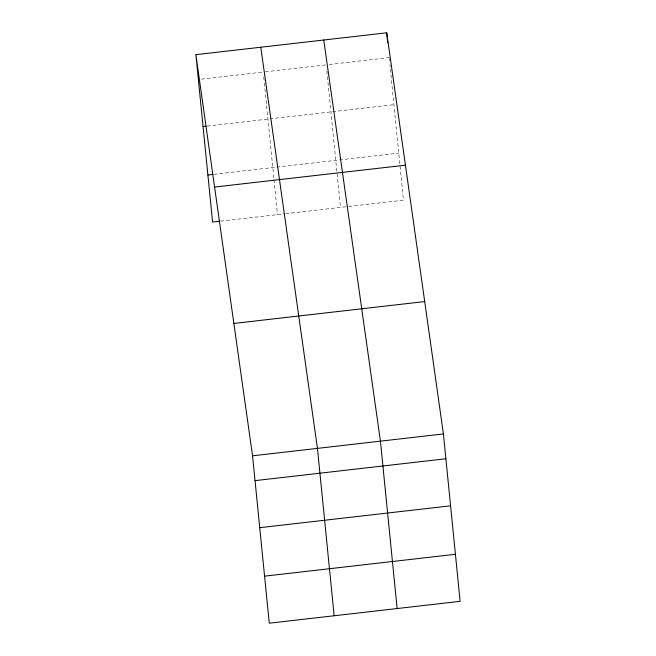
<?xml version="1.0" encoding="UTF-8"?>
<svg xmlns="http://www.w3.org/2000/svg" width="656" height="656" viewBox="0 0 656 656"><rect width="100%" height="100%" fill="white"/><g stroke="black" fill="none" stroke-linecap="round" stroke-linejoin="round"><path stroke-width="0.49" stroke-dasharray="3.28 2.46" d="M201.408 79.138L263.253 72.053M265.278 71.824L326.229 64.837M329.279 64.485L389.213 57.621M207.116 126.067L393.903 104.665M213.979 174.307L398.741 153.135M220.703 221.121L284.589 213.807M285.606 213.684L347.573 206.583M348.582 206.468L403.44 200.187L389.91 64.624M389.311 58.622L389.508 60.623M326.827 70.84L340.456 207.403M263.753 77.055L264.253 82.066M264.352 83.066L273.88 178.58M273.987 179.58L277.48 214.619"/><path stroke-width="0.98" d="M195.882 54.669L386.728 32.8L443.407 433.944L460.118 601.331L269.272 623.2L252.56 455.813L195.882 54.669L212.593 222.056L219.686 221.236M203.057 126.534L206.099 126.19M207.895 175.004L212.962 174.422M214.586 187.05L405.433 165.181M233.856 323.441L424.703 301.571M252.56 455.813L443.407 433.944M255.036 480.635L445.883 458.765M259.735 527.678L450.582 505.817M264.573 576.157L455.42 554.287M323.752 40.016L380.431 441.16L397.134 608.547M260.776 47.232L317.447 448.384L334.158 615.763M386.728 32.8L387.721 42.73"/></g></svg>
